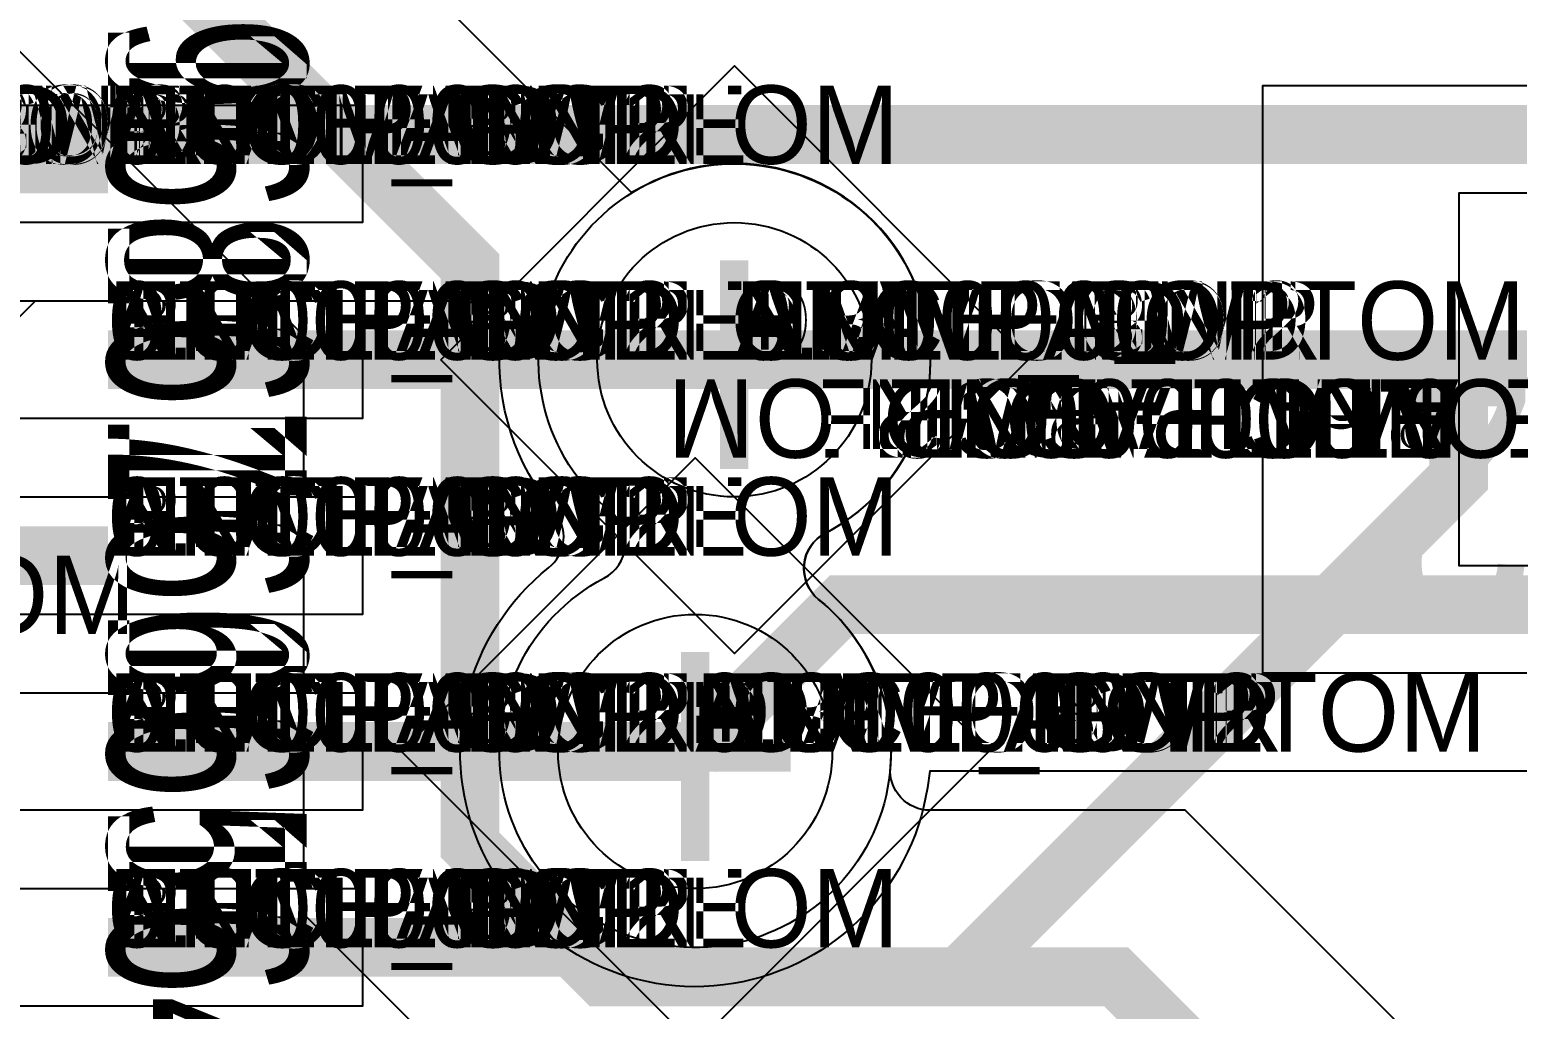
# Model space of a CAD drawing. Extents: x 0 to 323, y 0 to 320.
# Drawn here: x 122.651 to 126.449, y 59.192 to 61.692 of the extents above; entities that cross this region are included whole.
import ezdxf
from ezdxf.enums import TextEntityAlignment as Align

# ---------------------------------------------------------------- set-up
doc = ezdxf.new("R2010")
doc.units = 0
doc.header["$MEASUREMENT"] = 0
doc.layers.get('0').update_dxf_attribs({"linetype": 'CONTINUOUS'})
for name, color, linetype in [('CDN_FIGURES', 7, 'CONTINUOUS'), ('ETCH_BOTTOM', 7, 'CONTINUOUS'), ('ETCH_GND', 3, 'CONTINUOUS'), ('ETCH_INT1', 4, 'CONTINUOUS'), ('ETCH_INT2', 5, 'CONTINUOUS'), ('ETCH_PWR', 6, 'CONTINUOUS'), ('ETCH_TOP', 2, 'CONTINUOUS'), ('MANUFACTURING_NCLEGEND-1-6', 8, 'CONTINUOUS'), ('PACKAGE_GEOMETRY_ASSEMBLY_TOP', 11, 'CONTINUOUS'), ('PACKAGE_GEOMETRY_PIN_NUMBER', 9, 'CONTINUOUS')]:
    doc.layers.add(name, color=color, linetype=linetype)

# ---------------------------------------------------------------- blocks, each defined once
blk = doc.blocks.new('PAD_INFO')
for tag in ['SHAPE_TYPE', 'PAD_HEIGHT', 'PAD_LAYER', 'PAD_TYPE', 'PAD_WIDTH']:
    blk.add_attdef(tag, (0, 0), '', height=0.2)
at = {"flags": 2}
blk.add_attdef('CDN_TYPE', (0, 0), '', height=0.2, dxfattribs=at)
blk = doc.blocks.new('DRILL_INFO')
at = {"flags": 2}
blk.add_attdef('CDN_TYPE', (0, 0), '', height=0.2, dxfattribs=at)
for tag in ['FSHAPE', 'FCHAR', 'DRILL_HEIGHT', 'DIAMETER', 'PLATED', 'DRILL_WIDTH']:
    blk.add_attdef(tag, (0, 0), '', height=0.2)
blk = doc.blocks.new('VIA0700X0300')
at = {"layer": 'ETCH_BOTTOM'}
blk.add_circle((0, 0), 0.35, dxfattribs=at)
at = {"layer": 'ETCH_GND'}
blk.add_circle((0, 0), 0.35, dxfattribs=at)
at = {"layer": 'ETCH_INT1'}
blk.add_circle((0, 0), 0.35, dxfattribs=at)
at = {"layer": 'ETCH_INT2'}
blk.add_circle((0, 0), 0.35, dxfattribs=at)
at = {"layer": 'ETCH_PWR'}
blk.add_circle((0, 0), 0.35, dxfattribs=at)
at = {"layer": 'ETCH_TOP'}
blk.add_circle((0, 0), 0.35, dxfattribs=at)
ref = blk.add_blockref('PAD_INFO', (0, 0))
ref.add_attrib('PAD_LAYER', 'ETCH_TOP', (0, 0), dxfattribs={"height": 0.2})
ref.add_attrib('SHAPE_TYPE', 'NULL', (0, 0), dxfattribs={"height": 0.2})
ref.add_attrib('PAD_TYPE', 'ANTIPAD', (0, 0), dxfattribs={"height": 0.2})
ref.add_attrib('PAD_WIDTH', '0.000000', (0, 0), dxfattribs={"height": 0.2})
ref.add_attrib('PAD_HEIGHT', '0.000000', (0, 0), dxfattribs={"height": 0.2})
ref = blk.add_blockref('PAD_INFO', (0, 0))
ref.add_attrib('PAD_LAYER', 'ETCH_GND', (0, 0), dxfattribs={"height": 0.2})
ref.add_attrib('SHAPE_TYPE', 'NULL', (0, 0), dxfattribs={"height": 0.2})
ref.add_attrib('PAD_TYPE', 'ANTIPAD', (0, 0), dxfattribs={"height": 0.2})
ref.add_attrib('PAD_WIDTH', '0.000000', (0, 0), dxfattribs={"height": 0.2})
ref.add_attrib('PAD_HEIGHT', '0.000000', (0, 0), dxfattribs={"height": 0.2})
ref = blk.add_blockref('PAD_INFO', (0, 0))
ref.add_attrib('PAD_LAYER', 'ETCH_INT1', (0, 0), dxfattribs={"height": 0.2})
ref.add_attrib('SHAPE_TYPE', 'NULL', (0, 0), dxfattribs={"height": 0.2})
ref.add_attrib('PAD_TYPE', 'ANTIPAD', (0, 0), dxfattribs={"height": 0.2})
ref.add_attrib('PAD_WIDTH', '0.000000', (0, 0), dxfattribs={"height": 0.2})
ref.add_attrib('PAD_HEIGHT', '0.000000', (0, 0), dxfattribs={"height": 0.2})
ref = blk.add_blockref('PAD_INFO', (0, 0))
ref.add_attrib('PAD_LAYER', 'ETCH_INT2', (0, 0), dxfattribs={"height": 0.2})
ref.add_attrib('SHAPE_TYPE', 'NULL', (0, 0), dxfattribs={"height": 0.2})
ref.add_attrib('PAD_TYPE', 'ANTIPAD', (0, 0), dxfattribs={"height": 0.2})
ref.add_attrib('PAD_WIDTH', '0.000000', (0, 0), dxfattribs={"height": 0.2})
ref.add_attrib('PAD_HEIGHT', '0.000000', (0, 0), dxfattribs={"height": 0.2})
ref = blk.add_blockref('PAD_INFO', (0, 0))
ref.add_attrib('PAD_LAYER', 'ETCH_PWR', (0, 0), dxfattribs={"height": 0.2})
ref.add_attrib('SHAPE_TYPE', 'NULL', (0, 0), dxfattribs={"height": 0.2})
ref.add_attrib('PAD_TYPE', 'ANTIPAD', (0, 0), dxfattribs={"height": 0.2})
ref.add_attrib('PAD_WIDTH', '0.000000', (0, 0), dxfattribs={"height": 0.2})
ref.add_attrib('PAD_HEIGHT', '0.000000', (0, 0), dxfattribs={"height": 0.2})
ref = blk.add_blockref('PAD_INFO', (0, 0))
ref.add_attrib('PAD_LAYER', 'ETCH_BOTTOM', (0, 0), dxfattribs={"height": 0.2})
ref.add_attrib('SHAPE_TYPE', 'NULL', (0, 0), dxfattribs={"height": 0.2})
ref.add_attrib('PAD_TYPE', 'ANTIPAD', (0, 0), dxfattribs={"height": 0.2})
ref.add_attrib('PAD_WIDTH', '0.000000', (0, 0), dxfattribs={"height": 0.2})
ref.add_attrib('PAD_HEIGHT', '0.000000', (0, 0), dxfattribs={"height": 0.2})
ref = blk.add_blockref('PAD_INFO', (0, 0))
ref.add_attrib('PAD_LAYER', 'ETCH_TOP', (0, 0), dxfattribs={"height": 0.2})
ref.add_attrib('SHAPE_TYPE', 'NULL', (0, 0), dxfattribs={"height": 0.2})
ref.add_attrib('PAD_TYPE', 'THERMAL', (0, 0), dxfattribs={"height": 0.2})
ref.add_attrib('PAD_WIDTH', '0.000000', (0, 0), dxfattribs={"height": 0.2})
ref.add_attrib('PAD_HEIGHT', '0.000000', (0, 0), dxfattribs={"height": 0.2})
ref = blk.add_blockref('PAD_INFO', (0, 0))
ref.add_attrib('PAD_LAYER', 'ETCH_GND', (0, 0), dxfattribs={"height": 0.2})
ref.add_attrib('SHAPE_TYPE', 'NULL', (0, 0), dxfattribs={"height": 0.2})
ref.add_attrib('PAD_TYPE', 'THERMAL', (0, 0), dxfattribs={"height": 0.2})
ref.add_attrib('PAD_WIDTH', '0.000000', (0, 0), dxfattribs={"height": 0.2})
ref.add_attrib('PAD_HEIGHT', '0.000000', (0, 0), dxfattribs={"height": 0.2})
ref = blk.add_blockref('PAD_INFO', (0, 0))
ref.add_attrib('PAD_LAYER', 'ETCH_INT1', (0, 0), dxfattribs={"height": 0.2})
ref.add_attrib('SHAPE_TYPE', 'NULL', (0, 0), dxfattribs={"height": 0.2})
ref.add_attrib('PAD_TYPE', 'THERMAL', (0, 0), dxfattribs={"height": 0.2})
ref.add_attrib('PAD_WIDTH', '0.000000', (0, 0), dxfattribs={"height": 0.2})
ref.add_attrib('PAD_HEIGHT', '0.000000', (0, 0), dxfattribs={"height": 0.2})
ref = blk.add_blockref('PAD_INFO', (0, 0))
ref.add_attrib('PAD_LAYER', 'ETCH_INT2', (0, 0), dxfattribs={"height": 0.2})
ref.add_attrib('SHAPE_TYPE', 'NULL', (0, 0), dxfattribs={"height": 0.2})
ref.add_attrib('PAD_TYPE', 'THERMAL', (0, 0), dxfattribs={"height": 0.2})
ref.add_attrib('PAD_WIDTH', '0.000000', (0, 0), dxfattribs={"height": 0.2})
ref.add_attrib('PAD_HEIGHT', '0.000000', (0, 0), dxfattribs={"height": 0.2})
ref = blk.add_blockref('PAD_INFO', (0, 0))
ref.add_attrib('PAD_LAYER', 'ETCH_PWR', (0, 0), dxfattribs={"height": 0.2})
ref.add_attrib('SHAPE_TYPE', 'NULL', (0, 0), dxfattribs={"height": 0.2})
ref.add_attrib('PAD_TYPE', 'THERMAL', (0, 0), dxfattribs={"height": 0.2})
ref.add_attrib('PAD_WIDTH', '0.000000', (0, 0), dxfattribs={"height": 0.2})
ref.add_attrib('PAD_HEIGHT', '0.000000', (0, 0), dxfattribs={"height": 0.2})
ref = blk.add_blockref('PAD_INFO', (0, 0))
ref.add_attrib('PAD_LAYER', 'ETCH_BOTTOM', (0, 0), dxfattribs={"height": 0.2})
ref.add_attrib('SHAPE_TYPE', 'NULL', (0, 0), dxfattribs={"height": 0.2})
ref.add_attrib('PAD_TYPE', 'THERMAL', (0, 0), dxfattribs={"height": 0.2})
ref.add_attrib('PAD_WIDTH', '0.000000', (0, 0), dxfattribs={"height": 0.2})
ref.add_attrib('PAD_HEIGHT', '0.000000', (0, 0), dxfattribs={"height": 0.2})
ref = blk.add_blockref('PAD_INFO', (0, 0))
ref.add_attrib('PAD_LAYER', 'ETCH_TOP', (0, 0), dxfattribs={"height": 0.2})
ref.add_attrib('SHAPE_TYPE', 'CIRCLE', (0, 0), dxfattribs={"height": 0.2})
ref.add_attrib('PAD_TYPE', 'REGULAR', (0, 0), dxfattribs={"height": 0.2})
ref.add_attrib('PAD_WIDTH', '0.700000', (0, 0), dxfattribs={"height": 0.2})
ref.add_attrib('PAD_HEIGHT', '0.700000', (0, 0), dxfattribs={"height": 0.2})
ref = blk.add_blockref('PAD_INFO', (0, 0))
ref.add_attrib('PAD_LAYER', 'ETCH_GND', (0, 0), dxfattribs={"height": 0.2})
ref.add_attrib('SHAPE_TYPE', 'CIRCLE', (0, 0), dxfattribs={"height": 0.2})
ref.add_attrib('PAD_TYPE', 'REGULAR', (0, 0), dxfattribs={"height": 0.2})
ref.add_attrib('PAD_WIDTH', '0.700000', (0, 0), dxfattribs={"height": 0.2})
ref.add_attrib('PAD_HEIGHT', '0.700000', (0, 0), dxfattribs={"height": 0.2})
ref = blk.add_blockref('PAD_INFO', (0, 0))
ref.add_attrib('PAD_LAYER', 'ETCH_INT1', (0, 0), dxfattribs={"height": 0.2})
ref.add_attrib('SHAPE_TYPE', 'CIRCLE', (0, 0), dxfattribs={"height": 0.2})
ref.add_attrib('PAD_TYPE', 'REGULAR', (0, 0), dxfattribs={"height": 0.2})
ref.add_attrib('PAD_WIDTH', '0.700000', (0, 0), dxfattribs={"height": 0.2})
ref.add_attrib('PAD_HEIGHT', '0.700000', (0, 0), dxfattribs={"height": 0.2})
ref = blk.add_blockref('PAD_INFO', (0, 0))
ref.add_attrib('PAD_LAYER', 'ETCH_INT2', (0, 0), dxfattribs={"height": 0.2})
ref.add_attrib('SHAPE_TYPE', 'CIRCLE', (0, 0), dxfattribs={"height": 0.2})
ref.add_attrib('PAD_TYPE', 'REGULAR', (0, 0), dxfattribs={"height": 0.2})
ref.add_attrib('PAD_WIDTH', '0.700000', (0, 0), dxfattribs={"height": 0.2})
ref.add_attrib('PAD_HEIGHT', '0.700000', (0, 0), dxfattribs={"height": 0.2})
ref = blk.add_blockref('PAD_INFO', (0, 0))
ref.add_attrib('PAD_LAYER', 'ETCH_PWR', (0, 0), dxfattribs={"height": 0.2})
ref.add_attrib('SHAPE_TYPE', 'CIRCLE', (0, 0), dxfattribs={"height": 0.2})
ref.add_attrib('PAD_TYPE', 'REGULAR', (0, 0), dxfattribs={"height": 0.2})
ref.add_attrib('PAD_WIDTH', '0.700000', (0, 0), dxfattribs={"height": 0.2})
ref.add_attrib('PAD_HEIGHT', '0.700000', (0, 0), dxfattribs={"height": 0.2})
ref = blk.add_blockref('PAD_INFO', (0, 0))
ref.add_attrib('PAD_LAYER', 'ETCH_BOTTOM', (0, 0), dxfattribs={"height": 0.2})
ref.add_attrib('SHAPE_TYPE', 'CIRCLE', (0, 0), dxfattribs={"height": 0.2})
ref.add_attrib('PAD_TYPE', 'REGULAR', (0, 0), dxfattribs={"height": 0.2})
ref.add_attrib('PAD_WIDTH', '0.700000', (0, 0), dxfattribs={"height": 0.2})
ref.add_attrib('PAD_HEIGHT', '0.700000', (0, 0), dxfattribs={"height": 0.2})
ref = blk.add_blockref('DRILL_INFO', (0, 0))
ref.add_attrib('DIAMETER', '0.300000', (0, 0), dxfattribs={"height": 0.2})
ref.add_attrib('PLATED', 'PLATED', (0, 0), dxfattribs={"height": 0.2})
ref.add_attrib('FSHAPE', 'DIAMOND', (0, 0), dxfattribs={"height": 0.2})
ref.add_attrib('FCHAR', '+', (0, 0), dxfattribs={"height": 0.2})
ref.add_attrib('DRILL_WIDTH', '1.500000', (0, 0), dxfattribs={"height": 0.2})
ref.add_attrib('DRILL_HEIGHT', '1.500000', (0, 0), dxfattribs={"height": 0.2})
for tag in ['CDN_TYPE', 'PIN']:
    blk.add_attdef(tag, (0, 0), '', height=0.2)
at = {"flags": 2}
for tag in ['PSTKNAME', 'BBV']:
    blk.add_attdef(tag, (0, 0), '', height=0.2, dxfattribs=at)
blk = doc.blocks.new('FIGURE_DIAMOND')
at = {"layer": 'CDN_FIGURES'}
blk.add_lwpolyline([(-0.5, 0), (0, 0.5), (0.5, 0), (0, -0.5)], close=True, dxfattribs=at)
blk = doc.blocks.new('RC1300X0300TS')
at = {"layer": 'ETCH_TOP'}
blk.add_lwpolyline([(-0.65, -0.15), (-0.65, 0.15), (0.65, 0.15), (0.65, -0.15)], close=True, dxfattribs=at)
ref = blk.add_blockref('PAD_INFO', (0, 0))
ref.add_attrib('PAD_LAYER', 'ETCH_TOP', (0, 0), dxfattribs={"height": 0.2})
ref.add_attrib('SHAPE_TYPE', 'NULL', (0, 0), dxfattribs={"height": 0.2})
ref.add_attrib('PAD_TYPE', 'ANTIPAD', (0, 0), dxfattribs={"height": 0.2})
ref.add_attrib('PAD_WIDTH', '0.000000', (0, 0), dxfattribs={"height": 0.2})
ref.add_attrib('PAD_HEIGHT', '0.000000', (0, 0), dxfattribs={"height": 0.2})
ref = blk.add_blockref('PAD_INFO', (0, 0))
ref.add_attrib('PAD_LAYER', 'ETCH_GND', (0, 0), dxfattribs={"height": 0.2})
ref.add_attrib('SHAPE_TYPE', 'NULL', (0, 0), dxfattribs={"height": 0.2})
ref.add_attrib('PAD_TYPE', 'ANTIPAD', (0, 0), dxfattribs={"height": 0.2})
ref.add_attrib('PAD_WIDTH', '0.000000', (0, 0), dxfattribs={"height": 0.2})
ref.add_attrib('PAD_HEIGHT', '0.000000', (0, 0), dxfattribs={"height": 0.2})
ref = blk.add_blockref('PAD_INFO', (0, 0))
ref.add_attrib('PAD_LAYER', 'ETCH_INT1', (0, 0), dxfattribs={"height": 0.2})
ref.add_attrib('SHAPE_TYPE', 'NULL', (0, 0), dxfattribs={"height": 0.2})
ref.add_attrib('PAD_TYPE', 'ANTIPAD', (0, 0), dxfattribs={"height": 0.2})
ref.add_attrib('PAD_WIDTH', '0.000000', (0, 0), dxfattribs={"height": 0.2})
ref.add_attrib('PAD_HEIGHT', '0.000000', (0, 0), dxfattribs={"height": 0.2})
ref = blk.add_blockref('PAD_INFO', (0, 0))
ref.add_attrib('PAD_LAYER', 'ETCH_INT2', (0, 0), dxfattribs={"height": 0.2})
ref.add_attrib('SHAPE_TYPE', 'NULL', (0, 0), dxfattribs={"height": 0.2})
ref.add_attrib('PAD_TYPE', 'ANTIPAD', (0, 0), dxfattribs={"height": 0.2})
ref.add_attrib('PAD_WIDTH', '0.000000', (0, 0), dxfattribs={"height": 0.2})
ref.add_attrib('PAD_HEIGHT', '0.000000', (0, 0), dxfattribs={"height": 0.2})
ref = blk.add_blockref('PAD_INFO', (0, 0))
ref.add_attrib('PAD_LAYER', 'ETCH_PWR', (0, 0), dxfattribs={"height": 0.2})
ref.add_attrib('SHAPE_TYPE', 'NULL', (0, 0), dxfattribs={"height": 0.2})
ref.add_attrib('PAD_TYPE', 'ANTIPAD', (0, 0), dxfattribs={"height": 0.2})
ref.add_attrib('PAD_WIDTH', '0.000000', (0, 0), dxfattribs={"height": 0.2})
ref.add_attrib('PAD_HEIGHT', '0.000000', (0, 0), dxfattribs={"height": 0.2})
ref = blk.add_blockref('PAD_INFO', (0, 0))
ref.add_attrib('PAD_LAYER', 'ETCH_BOTTOM', (0, 0), dxfattribs={"height": 0.2})
ref.add_attrib('SHAPE_TYPE', 'NULL', (0, 0), dxfattribs={"height": 0.2})
ref.add_attrib('PAD_TYPE', 'ANTIPAD', (0, 0), dxfattribs={"height": 0.2})
ref.add_attrib('PAD_WIDTH', '0.000000', (0, 0), dxfattribs={"height": 0.2})
ref.add_attrib('PAD_HEIGHT', '0.000000', (0, 0), dxfattribs={"height": 0.2})
ref = blk.add_blockref('PAD_INFO', (0, 0))
ref.add_attrib('PAD_LAYER', 'ETCH_TOP', (0, 0), dxfattribs={"height": 0.2})
ref.add_attrib('SHAPE_TYPE', 'NULL', (0, 0), dxfattribs={"height": 0.2})
ref.add_attrib('PAD_TYPE', 'THERMAL', (0, 0), dxfattribs={"height": 0.2})
ref.add_attrib('PAD_WIDTH', '0.000000', (0, 0), dxfattribs={"height": 0.2})
ref.add_attrib('PAD_HEIGHT', '0.000000', (0, 0), dxfattribs={"height": 0.2})
ref = blk.add_blockref('PAD_INFO', (0, 0))
ref.add_attrib('PAD_LAYER', 'ETCH_GND', (0, 0), dxfattribs={"height": 0.2})
ref.add_attrib('SHAPE_TYPE', 'NULL', (0, 0), dxfattribs={"height": 0.2})
ref.add_attrib('PAD_TYPE', 'THERMAL', (0, 0), dxfattribs={"height": 0.2})
ref.add_attrib('PAD_WIDTH', '0.000000', (0, 0), dxfattribs={"height": 0.2})
ref.add_attrib('PAD_HEIGHT', '0.000000', (0, 0), dxfattribs={"height": 0.2})
ref = blk.add_blockref('PAD_INFO', (0, 0))
ref.add_attrib('PAD_LAYER', 'ETCH_INT1', (0, 0), dxfattribs={"height": 0.2})
ref.add_attrib('SHAPE_TYPE', 'NULL', (0, 0), dxfattribs={"height": 0.2})
ref.add_attrib('PAD_TYPE', 'THERMAL', (0, 0), dxfattribs={"height": 0.2})
ref.add_attrib('PAD_WIDTH', '0.000000', (0, 0), dxfattribs={"height": 0.2})
ref.add_attrib('PAD_HEIGHT', '0.000000', (0, 0), dxfattribs={"height": 0.2})
ref = blk.add_blockref('PAD_INFO', (0, 0))
ref.add_attrib('PAD_LAYER', 'ETCH_INT2', (0, 0), dxfattribs={"height": 0.2})
ref.add_attrib('SHAPE_TYPE', 'NULL', (0, 0), dxfattribs={"height": 0.2})
ref.add_attrib('PAD_TYPE', 'THERMAL', (0, 0), dxfattribs={"height": 0.2})
ref.add_attrib('PAD_WIDTH', '0.000000', (0, 0), dxfattribs={"height": 0.2})
ref.add_attrib('PAD_HEIGHT', '0.000000', (0, 0), dxfattribs={"height": 0.2})
ref = blk.add_blockref('PAD_INFO', (0, 0))
ref.add_attrib('PAD_LAYER', 'ETCH_PWR', (0, 0), dxfattribs={"height": 0.2})
ref.add_attrib('SHAPE_TYPE', 'NULL', (0, 0), dxfattribs={"height": 0.2})
ref.add_attrib('PAD_TYPE', 'THERMAL', (0, 0), dxfattribs={"height": 0.2})
ref.add_attrib('PAD_WIDTH', '0.000000', (0, 0), dxfattribs={"height": 0.2})
ref.add_attrib('PAD_HEIGHT', '0.000000', (0, 0), dxfattribs={"height": 0.2})
ref = blk.add_blockref('PAD_INFO', (0, 0))
ref.add_attrib('PAD_LAYER', 'ETCH_BOTTOM', (0, 0), dxfattribs={"height": 0.2})
ref.add_attrib('SHAPE_TYPE', 'NULL', (0, 0), dxfattribs={"height": 0.2})
ref.add_attrib('PAD_TYPE', 'THERMAL', (0, 0), dxfattribs={"height": 0.2})
ref.add_attrib('PAD_WIDTH', '0.000000', (0, 0), dxfattribs={"height": 0.2})
ref.add_attrib('PAD_HEIGHT', '0.000000', (0, 0), dxfattribs={"height": 0.2})
ref = blk.add_blockref('PAD_INFO', (0, 0))
ref.add_attrib('PAD_LAYER', 'ETCH_TOP', (0, 0), dxfattribs={"height": 0.2})
ref.add_attrib('SHAPE_TYPE', 'RECTANGLE', (0, 0), dxfattribs={"height": 0.2})
ref.add_attrib('PAD_TYPE', 'REGULAR', (0, 0), dxfattribs={"height": 0.2})
ref.add_attrib('PAD_WIDTH', '1.300000', (0, 0), dxfattribs={"height": 0.2})
ref.add_attrib('PAD_HEIGHT', '0.300000', (0, 0), dxfattribs={"height": 0.2})
ref = blk.add_blockref('PAD_INFO', (0, 0))
ref.add_attrib('PAD_LAYER', 'ETCH_GND', (0, 0), dxfattribs={"height": 0.2})
ref.add_attrib('SHAPE_TYPE', 'NULL', (0, 0), dxfattribs={"height": 0.2})
ref.add_attrib('PAD_TYPE', 'REGULAR', (0, 0), dxfattribs={"height": 0.2})
ref.add_attrib('PAD_WIDTH', '0.000000', (0, 0), dxfattribs={"height": 0.2})
ref.add_attrib('PAD_HEIGHT', '0.000000', (0, 0), dxfattribs={"height": 0.2})
ref = blk.add_blockref('PAD_INFO', (0, 0))
ref.add_attrib('PAD_LAYER', 'ETCH_INT1', (0, 0), dxfattribs={"height": 0.2})
ref.add_attrib('SHAPE_TYPE', 'NULL', (0, 0), dxfattribs={"height": 0.2})
ref.add_attrib('PAD_TYPE', 'REGULAR', (0, 0), dxfattribs={"height": 0.2})
ref.add_attrib('PAD_WIDTH', '0.000000', (0, 0), dxfattribs={"height": 0.2})
ref.add_attrib('PAD_HEIGHT', '0.000000', (0, 0), dxfattribs={"height": 0.2})
ref = blk.add_blockref('PAD_INFO', (0, 0))
ref.add_attrib('PAD_LAYER', 'ETCH_INT2', (0, 0), dxfattribs={"height": 0.2})
ref.add_attrib('SHAPE_TYPE', 'NULL', (0, 0), dxfattribs={"height": 0.2})
ref.add_attrib('PAD_TYPE', 'REGULAR', (0, 0), dxfattribs={"height": 0.2})
ref.add_attrib('PAD_WIDTH', '0.000000', (0, 0), dxfattribs={"height": 0.2})
ref.add_attrib('PAD_HEIGHT', '0.000000', (0, 0), dxfattribs={"height": 0.2})
ref = blk.add_blockref('PAD_INFO', (0, 0))
ref.add_attrib('PAD_LAYER', 'ETCH_PWR', (0, 0), dxfattribs={"height": 0.2})
ref.add_attrib('SHAPE_TYPE', 'NULL', (0, 0), dxfattribs={"height": 0.2})
ref.add_attrib('PAD_TYPE', 'REGULAR', (0, 0), dxfattribs={"height": 0.2})
ref.add_attrib('PAD_WIDTH', '0.000000', (0, 0), dxfattribs={"height": 0.2})
ref.add_attrib('PAD_HEIGHT', '0.000000', (0, 0), dxfattribs={"height": 0.2})
ref = blk.add_blockref('PAD_INFO', (0, 0))
ref.add_attrib('PAD_LAYER', 'ETCH_BOTTOM', (0, 0), dxfattribs={"height": 0.2})
ref.add_attrib('SHAPE_TYPE', 'NULL', (0, 0), dxfattribs={"height": 0.2})
ref.add_attrib('PAD_TYPE', 'REGULAR', (0, 0), dxfattribs={"height": 0.2})
ref.add_attrib('PAD_WIDTH', '0.000000', (0, 0), dxfattribs={"height": 0.2})
ref.add_attrib('PAD_HEIGHT', '0.000000', (0, 0), dxfattribs={"height": 0.2})
ref = blk.add_blockref('DRILL_INFO', (0, 0))
ref.add_attrib('DIAMETER', '0.000000', (0, 0), dxfattribs={"height": 0.2})
ref.add_attrib('PLATED', 'PLATED', (0, 0), dxfattribs={"height": 0.2})
ref.add_attrib('FSHAPE', 'NULL', (0, 0), dxfattribs={"height": 0.2})
ref.add_attrib('DRILL_WIDTH', '0.000000', (0, 0), dxfattribs={"height": 0.2})
ref.add_attrib('DRILL_HEIGHT', '0.000000', (0, 0), dxfattribs={"height": 0.2})
for tag in ['CDN_TYPE', 'PIN']:
    blk.add_attdef(tag, (0, 0), '', height=0.2)
at = {"flags": 2}
for tag in ['PSTKNAME', 'BBV']:
    blk.add_attdef(tag, (0, 0), '', height=0.2, dxfattribs=at)
blk = doc.blocks.new('LQFP176')
at = {"layer": 'ETCH_TOP', "rotation": 90}
for p in [(-6.75, 12.7), (-6.25, 12.7), (-5.75, 12.7), (-5.25, 12.7), (-4.75, 12.7)]:
    blk.add_blockref('RC1300X0300TS', p, dxfattribs=at)
at = {"flags": 2}
for tag in ['SYMBOL_TYPE', 'CDN_TYPE', 'REFDES']:
    blk.add_attdef(tag, (0, 0), '', height=0.2, dxfattribs=at)
blk = doc.blocks.new('RC1000X1500TS')
at = {"layer": 'ETCH_TOP'}
blk.add_lwpolyline([(-0.5, -0.75), (-0.5, 0.75), (0.5, 0.75), (0.5, -0.75)], close=True, dxfattribs=at)
ref = blk.add_blockref('PAD_INFO', (0, 0))
ref.add_attrib('PAD_LAYER', 'ETCH_TOP', (0, 0), dxfattribs={"height": 0.2})
ref.add_attrib('SHAPE_TYPE', 'NULL', (0, 0), dxfattribs={"height": 0.2})
ref.add_attrib('PAD_TYPE', 'ANTIPAD', (0, 0), dxfattribs={"height": 0.2})
ref.add_attrib('PAD_WIDTH', '0.000000', (0, 0), dxfattribs={"height": 0.2})
ref.add_attrib('PAD_HEIGHT', '0.000000', (0, 0), dxfattribs={"height": 0.2})
ref = blk.add_blockref('PAD_INFO', (0, 0))
ref.add_attrib('PAD_LAYER', 'ETCH_GND', (0, 0), dxfattribs={"height": 0.2})
ref.add_attrib('SHAPE_TYPE', 'NULL', (0, 0), dxfattribs={"height": 0.2})
ref.add_attrib('PAD_TYPE', 'ANTIPAD', (0, 0), dxfattribs={"height": 0.2})
ref.add_attrib('PAD_WIDTH', '0.000000', (0, 0), dxfattribs={"height": 0.2})
ref.add_attrib('PAD_HEIGHT', '0.000000', (0, 0), dxfattribs={"height": 0.2})
ref = blk.add_blockref('PAD_INFO', (0, 0))
ref.add_attrib('PAD_LAYER', 'ETCH_INT1', (0, 0), dxfattribs={"height": 0.2})
ref.add_attrib('SHAPE_TYPE', 'NULL', (0, 0), dxfattribs={"height": 0.2})
ref.add_attrib('PAD_TYPE', 'ANTIPAD', (0, 0), dxfattribs={"height": 0.2})
ref.add_attrib('PAD_WIDTH', '0.000000', (0, 0), dxfattribs={"height": 0.2})
ref.add_attrib('PAD_HEIGHT', '0.000000', (0, 0), dxfattribs={"height": 0.2})
ref = blk.add_blockref('PAD_INFO', (0, 0))
ref.add_attrib('PAD_LAYER', 'ETCH_INT2', (0, 0), dxfattribs={"height": 0.2})
ref.add_attrib('SHAPE_TYPE', 'NULL', (0, 0), dxfattribs={"height": 0.2})
ref.add_attrib('PAD_TYPE', 'ANTIPAD', (0, 0), dxfattribs={"height": 0.2})
ref.add_attrib('PAD_WIDTH', '0.000000', (0, 0), dxfattribs={"height": 0.2})
ref.add_attrib('PAD_HEIGHT', '0.000000', (0, 0), dxfattribs={"height": 0.2})
ref = blk.add_blockref('PAD_INFO', (0, 0))
ref.add_attrib('PAD_LAYER', 'ETCH_PWR', (0, 0), dxfattribs={"height": 0.2})
ref.add_attrib('SHAPE_TYPE', 'NULL', (0, 0), dxfattribs={"height": 0.2})
ref.add_attrib('PAD_TYPE', 'ANTIPAD', (0, 0), dxfattribs={"height": 0.2})
ref.add_attrib('PAD_WIDTH', '0.000000', (0, 0), dxfattribs={"height": 0.2})
ref.add_attrib('PAD_HEIGHT', '0.000000', (0, 0), dxfattribs={"height": 0.2})
ref = blk.add_blockref('PAD_INFO', (0, 0))
ref.add_attrib('PAD_LAYER', 'ETCH_BOTTOM', (0, 0), dxfattribs={"height": 0.2})
ref.add_attrib('SHAPE_TYPE', 'NULL', (0, 0), dxfattribs={"height": 0.2})
ref.add_attrib('PAD_TYPE', 'ANTIPAD', (0, 0), dxfattribs={"height": 0.2})
ref.add_attrib('PAD_WIDTH', '0.000000', (0, 0), dxfattribs={"height": 0.2})
ref.add_attrib('PAD_HEIGHT', '0.000000', (0, 0), dxfattribs={"height": 0.2})
ref = blk.add_blockref('PAD_INFO', (0, 0))
ref.add_attrib('PAD_LAYER', 'ETCH_TOP', (0, 0), dxfattribs={"height": 0.2})
ref.add_attrib('SHAPE_TYPE', 'NULL', (0, 0), dxfattribs={"height": 0.2})
ref.add_attrib('PAD_TYPE', 'THERMAL', (0, 0), dxfattribs={"height": 0.2})
ref.add_attrib('PAD_WIDTH', '0.000000', (0, 0), dxfattribs={"height": 0.2})
ref.add_attrib('PAD_HEIGHT', '0.000000', (0, 0), dxfattribs={"height": 0.2})
ref = blk.add_blockref('PAD_INFO', (0, 0))
ref.add_attrib('PAD_LAYER', 'ETCH_GND', (0, 0), dxfattribs={"height": 0.2})
ref.add_attrib('SHAPE_TYPE', 'NULL', (0, 0), dxfattribs={"height": 0.2})
ref.add_attrib('PAD_TYPE', 'THERMAL', (0, 0), dxfattribs={"height": 0.2})
ref.add_attrib('PAD_WIDTH', '0.000000', (0, 0), dxfattribs={"height": 0.2})
ref.add_attrib('PAD_HEIGHT', '0.000000', (0, 0), dxfattribs={"height": 0.2})
ref = blk.add_blockref('PAD_INFO', (0, 0))
ref.add_attrib('PAD_LAYER', 'ETCH_INT1', (0, 0), dxfattribs={"height": 0.2})
ref.add_attrib('SHAPE_TYPE', 'NULL', (0, 0), dxfattribs={"height": 0.2})
ref.add_attrib('PAD_TYPE', 'THERMAL', (0, 0), dxfattribs={"height": 0.2})
ref.add_attrib('PAD_WIDTH', '0.000000', (0, 0), dxfattribs={"height": 0.2})
ref.add_attrib('PAD_HEIGHT', '0.000000', (0, 0), dxfattribs={"height": 0.2})
ref = blk.add_blockref('PAD_INFO', (0, 0))
ref.add_attrib('PAD_LAYER', 'ETCH_INT2', (0, 0), dxfattribs={"height": 0.2})
ref.add_attrib('SHAPE_TYPE', 'NULL', (0, 0), dxfattribs={"height": 0.2})
ref.add_attrib('PAD_TYPE', 'THERMAL', (0, 0), dxfattribs={"height": 0.2})
ref.add_attrib('PAD_WIDTH', '0.000000', (0, 0), dxfattribs={"height": 0.2})
ref.add_attrib('PAD_HEIGHT', '0.000000', (0, 0), dxfattribs={"height": 0.2})
ref = blk.add_blockref('PAD_INFO', (0, 0))
ref.add_attrib('PAD_LAYER', 'ETCH_PWR', (0, 0), dxfattribs={"height": 0.2})
ref.add_attrib('SHAPE_TYPE', 'NULL', (0, 0), dxfattribs={"height": 0.2})
ref.add_attrib('PAD_TYPE', 'THERMAL', (0, 0), dxfattribs={"height": 0.2})
ref.add_attrib('PAD_WIDTH', '0.000000', (0, 0), dxfattribs={"height": 0.2})
ref.add_attrib('PAD_HEIGHT', '0.000000', (0, 0), dxfattribs={"height": 0.2})
ref = blk.add_blockref('PAD_INFO', (0, 0))
ref.add_attrib('PAD_LAYER', 'ETCH_BOTTOM', (0, 0), dxfattribs={"height": 0.2})
ref.add_attrib('SHAPE_TYPE', 'NULL', (0, 0), dxfattribs={"height": 0.2})
ref.add_attrib('PAD_TYPE', 'THERMAL', (0, 0), dxfattribs={"height": 0.2})
ref.add_attrib('PAD_WIDTH', '0.000000', (0, 0), dxfattribs={"height": 0.2})
ref.add_attrib('PAD_HEIGHT', '0.000000', (0, 0), dxfattribs={"height": 0.2})
ref = blk.add_blockref('PAD_INFO', (0, 0))
ref.add_attrib('PAD_LAYER', 'ETCH_GND', (0, 0), dxfattribs={"height": 0.2})
ref.add_attrib('SHAPE_TYPE', 'NULL', (0, 0), dxfattribs={"height": 0.2})
ref.add_attrib('PAD_TYPE', 'REGULAR', (0, 0), dxfattribs={"height": 0.2})
ref.add_attrib('PAD_WIDTH', '0.000000', (0, 0), dxfattribs={"height": 0.2})
ref.add_attrib('PAD_HEIGHT', '0.000000', (0, 0), dxfattribs={"height": 0.2})
ref = blk.add_blockref('PAD_INFO', (0, 0))
ref.add_attrib('PAD_LAYER', 'ETCH_INT1', (0, 0), dxfattribs={"height": 0.2})
ref.add_attrib('SHAPE_TYPE', 'NULL', (0, 0), dxfattribs={"height": 0.2})
ref.add_attrib('PAD_TYPE', 'REGULAR', (0, 0), dxfattribs={"height": 0.2})
ref.add_attrib('PAD_WIDTH', '0.000000', (0, 0), dxfattribs={"height": 0.2})
ref.add_attrib('PAD_HEIGHT', '0.000000', (0, 0), dxfattribs={"height": 0.2})
ref = blk.add_blockref('PAD_INFO', (0, 0))
ref.add_attrib('PAD_LAYER', 'ETCH_INT2', (0, 0), dxfattribs={"height": 0.2})
ref.add_attrib('SHAPE_TYPE', 'NULL', (0, 0), dxfattribs={"height": 0.2})
ref.add_attrib('PAD_TYPE', 'REGULAR', (0, 0), dxfattribs={"height": 0.2})
ref.add_attrib('PAD_WIDTH', '0.000000', (0, 0), dxfattribs={"height": 0.2})
ref.add_attrib('PAD_HEIGHT', '0.000000', (0, 0), dxfattribs={"height": 0.2})
ref = blk.add_blockref('PAD_INFO', (0, 0))
ref.add_attrib('PAD_LAYER', 'ETCH_PWR', (0, 0), dxfattribs={"height": 0.2})
ref.add_attrib('SHAPE_TYPE', 'NULL', (0, 0), dxfattribs={"height": 0.2})
ref.add_attrib('PAD_TYPE', 'REGULAR', (0, 0), dxfattribs={"height": 0.2})
ref.add_attrib('PAD_WIDTH', '0.000000', (0, 0), dxfattribs={"height": 0.2})
ref.add_attrib('PAD_HEIGHT', '0.000000', (0, 0), dxfattribs={"height": 0.2})
ref = blk.add_blockref('PAD_INFO', (0, 0))
ref.add_attrib('PAD_LAYER', 'ETCH_BOTTOM', (0, 0), dxfattribs={"height": 0.2})
ref.add_attrib('SHAPE_TYPE', 'NULL', (0, 0), dxfattribs={"height": 0.2})
ref.add_attrib('PAD_TYPE', 'REGULAR', (0, 0), dxfattribs={"height": 0.2})
ref.add_attrib('PAD_WIDTH', '0.000000', (0, 0), dxfattribs={"height": 0.2})
ref.add_attrib('PAD_HEIGHT', '0.000000', (0, 0), dxfattribs={"height": 0.2})
ref = blk.add_blockref('DRILL_INFO', (0, 0))
ref.add_attrib('DIAMETER', '0.000000', (0, 0), dxfattribs={"height": 0.2})
ref.add_attrib('PLATED', 'PLATED', (0, 0), dxfattribs={"height": 0.2})
ref.add_attrib('FSHAPE', 'NULL', (0, 0), dxfattribs={"height": 0.2})
ref.add_attrib('DRILL_WIDTH', '0.000000', (0, 0), dxfattribs={"height": 0.2})
ref.add_attrib('DRILL_HEIGHT', '0.000000', (0, 0), dxfattribs={"height": 0.2})
ref = blk.add_blockref('PAD_INFO', (0, 0))
ref.add_attrib('PAD_LAYER', 'ETCH_TOP', (0, 0), dxfattribs={"height": 0.2})
ref.add_attrib('SHAPE_TYPE', 'RECTANGLE', (0, 0), dxfattribs={"height": 0.2})
ref.add_attrib('PAD_TYPE', 'REGULAR', (0, 0), dxfattribs={"height": 0.2})
ref.add_attrib('PAD_WIDTH', '1.000000', (0, 0), dxfattribs={"height": 0.2})
ref.add_attrib('PAD_HEIGHT', '1.500000', (0, 0), dxfattribs={"height": 0.2})
for tag in ['CDN_TYPE', 'PIN']:
    blk.add_attdef(tag, (0, 0), '', height=0.2)
at = {"flags": 2}
for tag in ['PSTKNAME', 'BBV']:
    blk.add_attdef(tag, (0, 0), '', height=0.2, dxfattribs=at)
blk = doc.blocks.new('F56')
at = {"layer": 'PACKAGE_GEOMETRY_ASSEMBLY_TOP'}
blk.add_lwpolyline([(0, -0.475), (1.75, -0.475), (1.75, 0.475), (0, 0.475)], close=True, dxfattribs=at)
at = {"layer": 'ETCH_TOP'}
ref = blk.add_blockref('RC1000X1500TS', (0, 0), dxfattribs=at)
ref.add_attrib('CDN_TYPE', 'PIN', (0, 0), dxfattribs={"height": 0.2})
ref.add_attrib('PIN', '1', (0, 0), dxfattribs={"height": 0.2})
ref = blk.add_blockref('RC1000X1500TS', (1.75, 0), dxfattribs=at)
ref.add_attrib('CDN_TYPE', 'PIN', (0, 0), dxfattribs={"height": 0.2})
ref.add_attrib('PIN', '2', (0, 0), dxfattribs={"height": 0.2})
at = {"flags": 2}
for tag in ['SYMBOL_TYPE', 'CDN_TYPE', 'REFDES']:
    blk.add_attdef(tag, (0, 0), '', height=0.2, dxfattribs=at)

msp = doc.modelspace()

# ---------------------------------------------------------------- linework, layer by layer
at = {"layer": 'ETCH_BOTTOM'}
for points, format in [([(151.75, 54.8, 0.15, 0.15, 0), (151.75, 56.8618, 0.15, 0.15, 0), (147.1868, 61.425, 0.15, 0.15, 0), (122.4882, 61.425, 0.15, 0.15, 0), (121.8382, 60.775, 0.15, 0.15, 0), (121.525, 60.775, 0.15, 0.15, 0), (120.9, 60.15, 0.15, 0.15, 0)], "xyseb"), ([(146.6002, 59.7999), (124.9496, 59.7999), (124.9429, 59.7571, -1.462596), (123.9761, 60.3194, 0.42163), (123.9906, 60.4639, -0.194427), (123.8513, 60.8915, 0.434609), (123.7502, 60.9999), (122.6643, 60.9999), (122.0143, 60.3499), (121.8601, 60.3499), (121.8601, 60.1599), (121.5019, 60.1599), (121.4989, 60.1124, -0.437317), (120.8157, 59.5558, 0.455991), (120.7001, 59.4554), (120.7001, 59.3996), (120.7429, 59.3929, -0.855514), (120.7429, 58.2071)], "xyb"), ([(124.45, 60.85, 0.15, 0.15, 0), (147.3375, 60.85, 0.15, 0.15, 0), (150.5, 57.6875, 0.15, 0.15, 0), (150.5, 55.6, 0.15, 0.15, 0)], "xyseb"), ([(150.65, 54, 0.15, 0.15, 0), (150.65, 54.1, 0.15, 0.15, 0), (149.925, 54.825, 0.15, 0.15, 0), (149.925, 57.8382, 0.15, 0.15, 0), (147.5382, 60.225, 0.15, 0.15, 0), (124.725, 60.225, 0.15, 0.15, 0), (124.35, 59.85, 0.15, 0.15, 0)], "xyseb")]:
    msp.add_lwpolyline(points, format=format, dxfattribs=at)
at = {"layer": 'ETCH_GND'}
msp.add_lwpolyline([(124.6651, 60.2384, -3.339668), (124.1181, 60.2931, 0.538717), (124.1349, 60.4616, -3.339668), (124.6819, 60.4069, 0.538717), (124.6651, 60.2384)], format="xyb", close=True, dxfattribs=at)
at = {"layer": 'ETCH_INT1'}
for points, format in [([(129.2761, 56.0251), (125.6011, 59.7001), (124.9495, 59.7001, -0.438438), (124.8485, 59.8097, 0.247337), (124.6651, 60.2384, -0.538717), (124.6819, 60.4069, 0.999957), (124.2202, 61.2942), (124.1873, 61.2772), (121.7792, 63.6853, -0.608918), (121.8339, 63.857, 0.757374), (121.9356, 64.8144)], "xyb"), ([(121.519, 64.7936, 0.278992), (121.2499, 64.3512, -0.413347), (121.1485, 64.2501), (121.0511, 64.2501), (120.8871, 64.4141), (120.8836, 64.4273, 1.740893), (120.2727, 63.8164), (120.2859, 63.8129), (120.4699, 63.6289), (120.445, 63.6025, 1.045611), (121.1852, 62.9307, -0.419943), (121.33, 62.9321), (121.3916, 62.8705), (121.3475, 62.8264), (121.3365, 62.8226, 1.487189), (121.9472, 62.1262, -0.511779), (122.1096, 62.1525), (123.3499, 60.9122), (123.3499, 59.4356), (123.9356, 58.8499)], "xyb"), ([(135.8, 55.6, 0.15, 0.15, 0), (129.1, 55.6, 0.15, 0.15, 0), (125.425, 59.275, 0.15, 0.15, 0), (124.1117, 59.275, 0.15, 0.15, 0), (123.775, 59.6117, 0.15, 0.15, 0), (123.775, 61.0883, 0.15, 0.15, 0), (121.0383, 63.825, 0.15, 0.15, 0), (120.875, 63.825, 0.15, 0.15, 0), (120.4, 64.3, 0.15, 0.15, 0)], "xyseb")]:
    msp.add_lwpolyline(points, format=format, dxfattribs=at)
at = {"layer": 'ETCH_INT2'}
msp.add_lwpolyline([(124.6651, 60.2384, -3.339668), (124.1181, 60.2931, 0.538717), (124.1349, 60.4616, -3.339668), (124.6819, 60.4069, 0.538717), (124.6651, 60.2384)], format="xyb", close=True, dxfattribs=at)
at = {"layer": 'ETCH_PWR'}
msp.add_lwpolyline([(124.6651, 60.2384, -3.339668), (124.1181, 60.2931, 0.538717), (124.1349, 60.4616, -3.339668), (124.6819, 60.4069, 0.538717), (124.6651, 60.2384)], format="xyb", close=True, dxfattribs=at)
at = {"layer": 'ETCH_TOP'}
for points in [[(122.85, 61.35, 0.15, 0.15, 0), (122.6, 61.35, 0.3, 0.3, 0), (121.6, 61.35, 0.3, 0.3, 0)], [(124.45, 60.85, 0.15, 0.15, 0), (122.85, 60.85, 0.15, 0.15, 0)], [(122.85, 59.35, 0.15, 0.15, 0), (124.0367, 59.35, 0.15, 0.15, 0), (124.1117, 59.275, 0.15, 0.15, 0), (125.025, 59.275, 0.15, 0.15, 0), (126.3, 60.55, 0.15, 0.15, 0), (126.3, 60.8, 0.15, 0.15, 0)], [(120.9, 60.15, 0.15, 0.15, 0), (121.9, 60.15, 0.15, 0.15, 0), (122.1, 60.35, 0.15, 0.15, 0), (122.85, 60.35, 0.15, 0.15, 0)], [(124.35, 59.85, 0.15, 0.15, 0), (122.85, 59.85, 0.15, 0.15, 0)]]:
    msp.add_lwpolyline(points, format="xyseb", dxfattribs=at)

# ---------------------------------------------------------------- block references
for name, p, rotation in [('LQFP176', (110.15, 54.6), 270), ('F56', (128.05, 60.8), 180)]:
    msp.add_blockref(name, p, dxfattribs=dict(rotation=rotation))
for p in [(121.6, 61.35), (124.45, 60.85), (120.9, 60.15), (124.35, 59.85)]:
    msp.add_blockref('VIA0700X0300', p, dxfattribs=at)
at = {"layer": 'MANUFACTURING_NCLEGEND-1-6', "xscale": 1.5, "yscale": 1.5}
for p in [(124.45, 60.85), (124.35, 59.85)]:
    msp.add_blockref('FIGURE_DIAMOND', p, dxfattribs=at)

# ---------------------------------------------------------------- texts
at = {"layer": 'MANUFACTURING_NCLEGEND-1-6'}
for p in [(124.45, 60.85), (124.35, 59.85)]:
    msp.add_text('+', height=0.75, dxfattribs=at).set_placement(p, align=Align.MIDDLE_CENTER)
at = {"layer": 'PACKAGE_GEOMETRY_PIN_NUMBER'}
for s, height, rotation, width, p in [('169', 0.508, 270, 0.649606, (122.85, 61.85)), ('168', 0.508, 270, 0.649606, (122.85, 61.35)), ('167', 0.508, 270, 0.649606, (122.85, 60.85)), ('2', 0.635, 180, 0.88, (126.3, 60.8)), ('166', 0.508, 270, 0.649606, (122.85, 60.35)), ('165', 0.508, 270, 0.649606, (122.85, 59.85)), ('164', 0.508, 270, 0.649606, (122.85, 59.35))]:
    msp.add_text(s, height=height, rotation=rotation, dxfattribs=dict(at, width=width)).set_placement(p, align=Align.CENTER)

doc.saveas('drawing.dxf')
